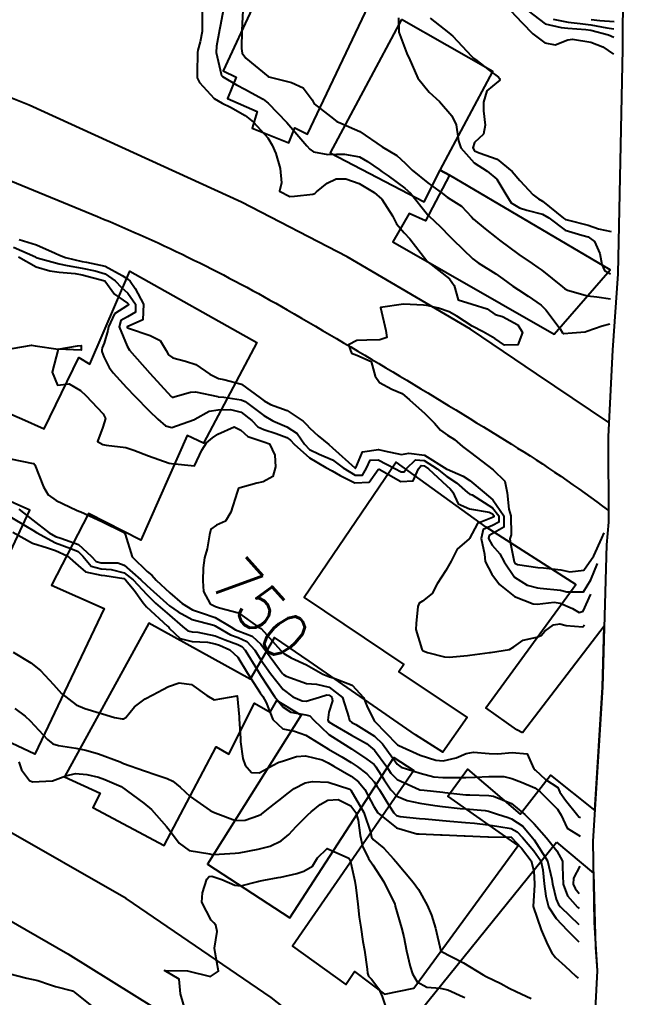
# Model space of a CAD drawing. Header units: metres. Extents: x 318500 to 325275, y 7408834 to 7428799.
# Drawn here: x 320371.1 to 320425.2, y 7413043.8 to 7413129 of the extents above; entities that cross this region are included whole.
import ezdxf
from ezdxf.enums import TextEntityAlignment as Align

# ---------------------------------------------------------------- set-up
doc = ezdxf.new("R2010")
doc.units = ezdxf.units.M
doc.header["$MEASUREMENT"] = 0
for name, color, linetype in [('Area', 45, 'Continuous'), ('Cotas', 45, 'Continuous'), ('Curvas de Nivel 1m', 11, 'Continuous'), ('Curvas de Nivel 5m', 15, 'Continuous'), ('Edificações', 30, 'Continuous'), ('Vias Primárias', 230, 'Continuous')]:
    doc.layers.add(name, color=color, linetype=linetype)
doc.styles.add('Style-STANDARD', font='STANDARD.shx')

msp = doc.modelspace()

# ---------------------------------------------------------------- linework, layer by layer
at = {"layer": 'Area'}
msp.add_lwpolyline([(320423.659, 7413137.318), (320423.6, 7413126.446), (320423.187, 7413106.847), (320422.713, 7413100.19), (320422.34, 7413092.679), (320422.371, 7413085.212), (320422.195, 7413083.228), (320421.857, 7413070.829), (320421.012, 7413057.434), (320421.118, 7413050.36), (320421.376, 7413046.131), (320421.072, 7413039.994)], dxfattribs=at)
at = {"layer": 'Curvas de Nivel 1m', "flags": 128}
for points, elevation in [([(320387.005, 7413129.962), (320387.008, 7413128.118), (320386.995, 7413127.951), (320386.814, 7413127.038), (320386.618, 7413126.308), (320386.589, 7413126.123), (320386.576, 7413124.32), (320386.561, 7413124.123), (320386.57, 7413123.925), (320386.764, 7413123.512), (320388.049, 7413122.107), (320388.744, 7413121.702), (320389.473, 7413121.355), (320390.728, 7413120.625), (320391.479, 7413120.059), (320392.699, 7413118.672), (320393.094, 7413118.036), (320393.407, 7413117.309), (320393.787, 7413116.029), (320393.899, 7413114.78), (320393.738, 7413114.029), (320394.633, 7413113.576), (320395.034, 7413113.614), (320396.637, 7413113.775), (320396.796, 7413113.829), (320396.942, 7413113.985), (320397.884, 7413114.739), (320398.657, 7413115.113), (320399.494, 7413115.115), (320400.651, 7413114.695), (320401.981, 7413113.92), (320402.631, 7413113.331), (320403.559, 7413111.896), (320403.915, 7413111.203), (320404.595, 7413110.409), (320405.067, 7413109.875), (320406.562, 7413107.961), (320406.663, 7413107.858), (320408.539, 7413106.401), (320408.934, 7413105.824), (320409.276, 7413104.577), (320410.514, 7413104.207), (320411.815, 7413103.787), (320412.503, 7413103.285), (320413.142, 7413103.129), (320414.49, 7413102.395), (320414.871, 7413101.744), (320414.469, 7413100.648), (320413.322, 7413100.621), (320412.474, 7413101.212), (320411.47, 7413101.79), (320410.487, 7413102.287), (320409.173, 7413103.146), (320408.505, 7413103.525), (320407.566, 7413103.844), (320406.697, 7413104.043), (320406.512, 7413104.077), (320406.257, 7413104.118), (320404.513, 7413104.21), (320402.51, 7413103.91), (320402.982, 7413101.902), (320403.081, 7413101.291), (320402.468, 7413101.079), (320401.342, 7413101.051), (320400.467, 7413101.04), (320399.746, 7413100.662), (320400.007, 7413099.944), (320400.448, 7413099.77), (320401.717, 7413099.195), (320402.069, 7413097.915), (320402.422, 7413097.37), (320403.511, 7413096.797), (320404.408, 7413096.415), (320405.04, 7413095.874), (320406.382, 7413094.684), (320407.225, 7413093.847), (320407.735, 7413093.21), (320408.36, 7413092.796), (320408.959, 7413092.421), (320409.674, 7413091.81), (320410.342, 7413091.276), (320412.32, 7413089.78), (320413.336, 7413088.79), (320413.547, 7413087.761), (320413.705, 7413086.333), (320413.853, 7413085.756), (320413.882, 7413084.119), (320413.775, 7413083.757), (320413.831, 7413083.351), (320414.156, 7413081.751), (320414.218, 7413081.628), (320414.434, 7413081.53), (320416.213, 7413081.272), (320416.697, 7413081.231), (320418.21, 7413081.058), (320419.004, 7413080.893), (320420.211, 7413081.037), (320421.1, 7413082.283), (320421.785, 7413083.808), (320421.98, 7413084.28)], 746), ([(320390.55, 7413129.778), (320390.462, 7413128.076), (320390.416, 7413126.465), (320390.468, 7413126.075), (320390.793, 7413125.619), (320392.737, 7413124.041), (320392.756, 7413124.026), (320392.806, 7413124.003), (320394.765, 7413123.496), (320395.8, 7413123.044), (320396.559, 7413121.993), (320396.745, 7413121.647), (320398.155, 7413120.542), (320398.722, 7413120.116), (320399.08, 7413119.956), (320400.709, 7413119.231), (320402.665, 7413117.91), (320403.952, 7413117.16), (320404.676, 7413116.492), (320405.277, 7413115.874), (320406.653, 7413114.756), (320407.912, 7413113.841), (320408.326, 7413113.525), (320408.635, 7413113.328), (320409.562, 7413112.748), (320410.438, 7413111.803), (320410.617, 7413111.601), (320411.627, 7413110.767), (320412.593, 7413109.991), (320412.871, 7413109.776), (320414.572, 7413108.534), (320415.711, 7413107.733), (320416.227, 7413107.396), (320416.555, 7413107.17), (320418.352, 7413105.702), (320418.538, 7413105.564), (320418.806, 7413105.426), (320420.529, 7413104.922), (320421.357, 7413104.828), (320422.53, 7413104.66)], 744), ([(320413.84, 7413129.765), (320414.844, 7413128.705), (320415.772, 7413127.736), (320416.819, 7413126.966), (320417.734, 7413126.793), (320418.823, 7413127.227), (320419.228, 7413127.29), (320420.82, 7413127.019), (320421.864, 7413126.605), (320422.81, 7413125.98)], 741), ([(320404.085, 7413129.134), (320404.13, 7413127.89), (320404.802, 7413126.019), (320404.883, 7413125.879), (320404.992, 7413125.685), (320405.757, 7413123.87), (320406.762, 7413122.673), (320407.653, 7413121.846), (320408.732, 7413120.615), (320409.108, 7413119.824), (320409.311, 7413118.426), (320409.514, 7413117.818), (320410.681, 7413116.522), (320411.803, 7413115.789), (320412.66, 7413115.082), (320413.431, 7413113.768), (320413.886, 7413113.015), (320414.628, 7413112.581), (320415.272, 7413112.386), (320416.623, 7413112.034), (320417.165, 7413111.715), (320418.604, 7413110.642), (320420.059, 7413110.217), (320420.596, 7413110.074), (320421.145, 7413109.662), (320421.622, 7413108.607), (320421.786, 7413107.652), (320422.03, 7413107.123), (320422.55, 7413106.84)], 743), ([(320406.849, 7413129.118), (320408.48, 7413127.835), (320408.826, 7413127.556), (320410.43, 7413125.806), (320410.631, 7413125.635), (320410.797, 7413125.507), (320412.012, 7413124.563), (320412.782, 7413123.963), (320412.87, 7413123.867), (320412.905, 7413123.778), (320412.889, 7413123.668), (320412.777, 7413123.587), (320411.783, 7413122.772), (320411.479, 7413121.793), (320411.49, 7413121.041), (320411.644, 7413119.791), (320411.499, 7413119.005), (320410.705, 7413118.289), (320410.551, 7413117.802), (320410.696, 7413117.562), (320411.099, 7413117.391), (320412.686, 7413116.822), (320413.969, 7413115.761), (320414.658, 7413114.977), (320415.806, 7413113.733), (320416.29, 7413113.379), (320416.634, 7413113.16), (320418.458, 7413111.702), (320418.618, 7413111.586), (320418.781, 7413111.534), (320420.611, 7413111.085), (320421.49, 7413110.774), (320422.6, 7413110.52)], 742), ([(320417.548, 7413129.015), (320418.846, 7413128.762), (320419.896, 7413128.632), (320420.843, 7413128.516), (320422.23, 7413128.259), (320422.84, 7413128.19)], 739), ([(320420.85, 7413129.007), (320421.601, 7413128.906), (320422.85, 7413128.81)], 738), ([(320371.073, 7413109.842), (320372.576, 7413109.375), (320374.213, 7413108.638), (320374.563, 7413108.459), (320375.103, 7413108.275), (320376.555, 7413107.924), (320376.94, 7413107.868), (320378.549, 7413107.496), (320380.046, 7413106.698), (320380.533, 7413106.383), (320380.723, 7413106.198), (320381.156, 7413105.561), (320381.876, 7413104.186), (320381.829, 7413102.847), (320380.48, 7413102.225), (320380.463, 7413102.218), (320380.46, 7413102.2), (320380.479, 7413102.161), (320380.581, 7413102.096), (320382.47, 7413101.482), (320383.329, 7413101.033), (320383.853, 7413100.159), (320384.077, 7413099.786), (320384.444, 7413099.513), (320385.552, 7413099.245), (320386.438, 7413098.939), (320387.667, 7413098.108), (320388.424, 7413097.73), (320388.877, 7413097.639), (320390.417, 7413097.225), (320392.053, 7413096.045), (320392.396, 7413095.773), (320392.954, 7413095.472), (320394.384, 7413094.926), (320395.797, 7413093.999), (320396.084, 7413093.711), (320396.364, 7413093.41), (320397.099, 7413092.721), (320398.027, 7413091.965), (320398.346, 7413091.698), (320400.273, 7413089.94), (320400.32, 7413089.91), (320400.35, 7413089.909), (320400.366, 7413089.939), (320400.944, 7413091.327), (320402.345, 7413091.553), (320402.836, 7413091.41), (320404.338, 7413091.106), (320404.983, 7413091.231), (320406.338, 7413091.035), (320408.295, 7413089.83), (320408.32, 7413089.815), (320409.73, 7413089.227), (320410.31, 7413088.83), (320411.558, 7413087.787), (320412.29, 7413087.147), (320413.255, 7413085.765), (320413.251, 7413084.769), (320412.246, 7413084.19), (320411.968, 7413084.059), (320411.909, 7413083.783), (320412.234, 7413083.215), (320412.911, 7413082.454), (320413.285, 7413081.764), (320414.2, 7413080.407), (320415.28, 7413079.734), (320416.187, 7413079.499), (320416.429, 7413079.475), (320418.184, 7413079.283), (320418.736, 7413079.138), (320420.182, 7413079.152), (320420.826, 7413080.186), (320421.41, 7413081.6)], 747), ([(320370.572, 7413109.16), (320372.477, 7413108.311), (320372.559, 7413108.269), (320372.621, 7413108.247), (320374.551, 7413107.7), (320375.251, 7413107.572), (320376.546, 7413107.334), (320377.679, 7413107.107), (320378.539, 7413106.853), (320379.436, 7413106.216), (320379.976, 7413105.66), (320380.519, 7413105.15), (320381.205, 7413104.193), (320381.205, 7413103.488), (320380.494, 7413103.105), (320379.916, 7413102.781), (320379.78, 7413102.21), (320380.455, 7413100.54), (320380.683, 7413100.198), (320382.43, 7413098.18), (320384.31, 7413096.151), (320384.399, 7413096.088), (320384.461, 7413096.087), (320384.641, 7413096.146), (320385.986, 7413096.546), (320386.406, 7413096.548), (320388.353, 7413096.148), (320388.401, 7413096.141), (320388.873, 7413096.093), (320390.397, 7413095.875), (320390.737, 7413095.723), (320392.377, 7413094.502), (320393.157, 7413094.032), (320394.365, 7413093.5), (320395.276, 7413092.923), (320395.904, 7413091.997), (320396.343, 7413091.532), (320397.182, 7413091.132), (320398.33, 7413090.634), (320399.279, 7413089.95), (320400.31, 7413089.301), (320400.945, 7413089.296), (320401.3, 7413089.925), (320401.635, 7413090.616), (320402.331, 7413090.633), (320403.772, 7413089.888), (320404.316, 7413089.595), (320404.585, 7413089.608), (320404.774, 7413089.875), (320405.57, 7413090.629), (320406.331, 7413090.573), (320407.453, 7413089.843), (320408.31, 7413089.18), (320409.128, 7413088.643), (320410.105, 7413087.803), (320410.199, 7413087.702), (320410.298, 7413087.661), (320410.508, 7413087.587), (320412.28, 7413086.466), (320412.819, 7413085.772), (320412.817, 7413085.216), (320412.257, 7413084.916), (320411.462, 7413084.577), (320411.29, 7413083.79), (320411.581, 7413082.431), (320411.626, 7413081.786), (320412.204, 7413080.685), (320412.884, 7413079.77), (320414.175, 7413078.739), (320415.802, 7413078.088), (320416.165, 7413078.061), (320417.642, 7413078.231), (320418.167, 7413078.164), (320419.232, 7413077.684), (320419.828, 7413077.346), (320420.158, 7413077.462), (320420.84, 7413078.93)], 748), ([(320371.017, 7413108.333), (320372.547, 7413107.449), (320373.727, 7413107.108), (320374.541, 7413106.992), (320375.946, 7413106.859), (320376.537, 7413106.76), (320378.52, 7413106.241), (320379.376, 7413105.075), (320380.511, 7413104.277), (320380.579, 7413104.199), (320380.579, 7413104.13), (320380.508, 7413104.086), (320379.367, 7413103.347), (320378.835, 7413102.225), (320378.788, 7413101.913), (320378.459, 7413100.813), (320378.292, 7413100.393), (320378.263, 7413100.233), (320378.277, 7413100.061), (320378.444, 7413099.623), (320378.906, 7413098.694), (320379.246, 7413098.218), (320380.411, 7413096.954), (320381.129, 7413096.193), (320382.381, 7413094.904), (320383.147, 7413094.168), (320383.813, 7413093.607), (320384.363, 7413093.47), (320386.252, 7413094.122), (320386.334, 7413094.157), (320386.371, 7413094.181), (320387.61, 7413094.879), (320388.383, 7413094.995), (320389.457, 7413095.01), (320390.381, 7413094.793), (320391.331, 7413094.056), (320391.834, 7413093.518), (320392.362, 7413093.283), (320393.452, 7413092.936), (320394.356, 7413092.574), (320394.694, 7413092.356), (320395.001, 7413092.01), (320396.332, 7413090.823), (320397.76, 7413089.968), (320398.316, 7413089.673), (320398.997, 7413089.266), (320400.301, 7413088.647), (320401.543, 7413088.68), (320402.318, 7413089.801), (320402.402, 7413089.826), (320404.303, 7413088.751), (320405.369, 7413088.804), (320405.838, 7413089.865), (320406.053, 7413090.134), (320406.324, 7413090.114), (320406.702, 7413089.854), (320408.298, 7413088.363), (320408.595, 7413088.126), (320408.83, 7413087.822), (320409.268, 7413086.798), (320410.279, 7413086.381), (320411.968, 7413086.089), (320412.272, 7413085.923), (320412.384, 7413085.778), (320412.384, 7413085.663), (320412.267, 7413085.605), (320410.957, 7413085.096), (320410.272, 7413083.8), (320410.265, 7413083.775), (320410.239, 7413083.748), (320409.197, 7413082.844), (320408.676, 7413081.823), (320408.202, 7413080.999), (320407.462, 7413079.841), (320407.022, 7413079.003), (320406.167, 7413078.317), (320405.884, 7413078.143), (320405.784, 7413077.864), (320405.625, 7413076.378), (320405.594, 7413075.865), (320406.113, 7413074.153), (320406.246, 7413073.993), (320406.609, 7413073.853), (320408.105, 7413073.466), (320408.485, 7413073.443), (320410.107, 7413073.598), (320410.29, 7413073.615), (320411.61, 7413073.785), (320412.048, 7413073.843), (320412.111, 7413073.85), (320413.744, 7413074.127), (320414.119, 7413074.35), (320414.937, 7413074.928), (320416.132, 7413075.195), (320416.508, 7413075.342), (320416.833, 7413075.713), (320417.584, 7413076.267), (320418.146, 7413076.346), (320418.674, 7413076.22), (320420.144, 7413076.102), (320420.27, 7413076.26)], 749), ([(320370.326, 7413090.729), (320372.298, 7413090.333), (320372.32, 7413090.327), (320372.356, 7413090.309), (320372.434, 7413090.192), (320373.171, 7413088.297), (320373.582, 7413087.59), (320374.278, 7413087.085), (320376.043, 7413086.262), (320376.269, 7413086.164), (320376.427, 7413086.099), (320378.256, 7413085.267), (320380.088, 7413084.357), (320380.241, 7413084.267), (320380.28, 7413084.2), (320380.286, 7413084.153), (320380.913, 7413082.193), (320382.197, 7413080.91), (320382.608, 7413080.588), (320382.991, 7413080.168), (320384.173, 7413079.048), (320385.246, 7413078.134), (320386.152, 7413077.564), (320386.952, 7413077.308), (320388.142, 7413076.904), (320389.489, 7413076.08), (320389.886, 7413075.832), (320390.127, 7413075.751), (320391.36, 7413075.289), (320392.115, 7413074.582), (320392.501, 7413074.036), (320393.728, 7413072.38), (320393.994, 7413072.021), (320394.079, 7413071.93), (320394.304, 7413071.789), (320396.067, 7413071.153), (320396.957, 7413071.086), (320398.063, 7413070.828), (320399.226, 7413069.948), (320399.775, 7413068.2), (320399.834, 7413067.942), (320400.028, 7413067.773), (320400.376, 7413067.584), (320402.01, 7413066.582), (320402.701, 7413065.899), (320403.974, 7413064.145), (320404.312, 7413063.877), (320405.965, 7413063.338), (320407.158, 7413063.038), (320407.961, 7413062.967), (320409.129, 7413062.98), (320409.962, 7413062.966), (320410.769, 7413062.985), (320411.963, 7413063.067), (320413.257, 7413063.055), (320413.961, 7413062.893), (320414.788, 7413062.564), (320415.955, 7413062.057), (320416.429, 7413061.715), (320417.928, 7413060.218), (320418.246, 7413059.695), (320418.775, 7413058.554), (320419.9, 7413057.86)], 751), ([(320371.035, 7413086.329), (320372.256, 7413085.391), (320373.692, 7413084.288), (320374.235, 7413083.956), (320374.701, 7413083.808), (320376.225, 7413083.263), (320377.34, 7413082.243), (320377.764, 7413081.795), (320378.204, 7413081.673), (320379.659, 7413081.663), (320380.203, 7413081.464), (320381.667, 7413080.185), (320382.183, 7413079.683), (320383.883, 7413078.154), (320384.157, 7413077.927), (320384.897, 7413077.391), (320386.139, 7413076.73), (320388.008, 7413076.225), (320388.131, 7413076.186), (320388.279, 7413076.098), (320389.451, 7413075.408), (320390.121, 7413075.159), (320390.881, 7413074.822), (320391.569, 7413074.048), (320392.098, 7413073.23), (320392.951, 7413072.031), (320394.059, 7413070.646), (320394.878, 7413070.008), (320395.699, 7413069.648), (320396.046, 7413069.621), (320397.225, 7413069.972), (320397.852, 7413070.164), (320398.053, 7413070.13), (320398.277, 7413069.958), (320398.35, 7413069.654), (320398.037, 7413068.658), (320397.924, 7413067.962), (320398.028, 7413067.804), (320398.408, 7413067.572), (320400.011, 7413066.66), (320401.31, 7413065.92), (320401.991, 7413065.336), (320403.069, 7413063.894), (320403.428, 7413063.351), (320403.959, 7413062.809), (320405.889, 7413061.922), (320405.95, 7413061.901), (320405.985, 7413061.894), (320406.331, 7413061.854), (320407.948, 7413061.68), (320408.111, 7413061.664), (320409.945, 7413061.467), (320410.288, 7413061.453), (320411.944, 7413061.409), (320412.363, 7413061.355), (320413.934, 7413060.694), (320415.085, 7413059.733), (320415.514, 7413059.324), (320415.912, 7413058.934), (320416.982, 7413057.709), (320417.883, 7413056.58), (320418.351, 7413055.693), (320418.379, 7413055.175), (320418.414, 7413053.691), (320418.811, 7413052.667), (320419.685, 7413051.672), (320419.82, 7413051.55)], 752), ([(320370.26, 7413085.692), (320371.758, 7413084.807), (320372.243, 7413084.521), (320372.571, 7413084.305), (320374.227, 7413083.399), (320375.558, 7413082.928), (320376.216, 7413082.669), (320376.617, 7413082.254), (320377.338, 7413081.379), (320378.199, 7413081.134), (320379.081, 7413081.099), (320380.196, 7413080.795), (320380.976, 7413080.192), (320382.171, 7413078.919), (320382.925, 7413078.169), (320384.144, 7413077.095), (320385.275, 7413076.133), (320385.76, 7413075.759), (320386.125, 7413075.662), (320386.614, 7413075.626), (320388.122, 7413075.302), (320388.992, 7413074.96), (320390.115, 7413074.551), (320390.443, 7413074.394), (320390.744, 7413074.06), (320391.816, 7413072.312), (320391.981, 7413072.041), (320392.078, 7413071.882), (320393.302, 7413070.027), (320394.041, 7413069.096), (320394.701, 7413068.674), (320396.034, 7413068.431), (320396.383, 7413068.334), (320396.69, 7413067.98), (320398.011, 7413066.72), (320399.205, 7413065.948), (320399.993, 7413065.467), (320401.325, 7413064.574), (320401.973, 7413064.09), (320402.122, 7413063.908), (320402.841, 7413062.779), (320403.433, 7413061.888), (320403.942, 7413061.344), (320404.853, 7413060.954), (320405.933, 7413060.723), (320407.249, 7413060.521), (320407.929, 7413060.447), (320409.451, 7413060.283), (320409.926, 7413060.233), (320411.622, 7413060.085), (320411.924, 7413060.031), (320412.701, 7413059.768), (320413.637, 7413059.476), (320413.916, 7413059.382), (320414.907, 7413058.732), (320415.757, 7413057.722), (320415.897, 7413057.533), (320417.072, 7413055.708), (320417.434, 7413054.116), (320417.483, 7413053.704), (320417.827, 7413052.372), (320418.021, 7413051.896), (320418.179, 7413051.695), (320419.8, 7413050.17)], 753), ([(320370.506, 7413084.336), (320372.226, 7413083.37), (320373.536, 7413082.974), (320374.217, 7413082.735), (320375.254, 7413082.27), (320376.202, 7413081.43), (320376.839, 7413080.893), (320378.194, 7413080.581), (320378.526, 7413080.558), (320380.191, 7413080.29), (320380.334, 7413080.199), (320381.089, 7413079.278), (320381.854, 7413078.183), (320382.155, 7413077.837), (320383.98, 7413076.152), (320384.061, 7413076.083), (320384.128, 7413075.991), (320385.068, 7413075.084), (320386.117, 7413074.815), (320387.474, 7413074.748), (320388.115, 7413074.621), (320388.502, 7413074.483), (320389.395, 7413074.081), (320390.101, 7413073.449), (320390.95, 7413072.057), (320392.055, 7413070.357), (320392.266, 7413070.038), (320392.564, 7413069.516), (320393.16, 7413068.029), (320394.018, 7413067.214), (320395.027, 7413066.993), (320396.01, 7413066.671), (320397.146, 7413065.973), (320397.992, 7413065.443), (320399.161, 7413064.769), (320399.975, 7413064.279), (320400.504, 7413063.932), (320401.325, 7413063.281), (320401.957, 7413062.589), (320402.235, 7413062.188), (320402.42, 7413061.903), (320403.252, 7413060.568), (320403.679, 7413059.884), (320403.917, 7413059.662), (320404.223, 7413059.57), (320405.913, 7413059.405), (320406.406, 7413059.359), (320407.911, 7413059.223), (320408.562, 7413059.168), (320409.909, 7413059.061), (320410.697, 7413059.003), (320411.906, 7413058.851), (320412.831, 7413058.693), (320413.908, 7413058.514), (320414.413, 7413058.251), (320414.893, 7413057.735), (320415.883, 7413056.594), (320416.468, 7413055.714), (320416.651, 7413054.919), (320416.756, 7413053.711), (320416.915, 7413052.624), (320417.153, 7413051.707), (320417.805, 7413050.695), (320418.767, 7413049.685), (320419.78, 7413048.67)], 754), ([(320370.682, 7413068.976), (320371.583, 7413068.317), (320372.024, 7413067.916), (320373.53, 7413066.287), (320373.994, 7413065.898), (320374.498, 7413065.77), (320375.989, 7413065.538), (320376.878, 7413065.356), (320377.982, 7413065.043), (320379.847, 7413064.327), (320379.971, 7413064.276), (320380.155, 7413064.198), (320381.964, 7413063.536), (320383.006, 7413063.21), (320383.957, 7413062.875), (320384.455, 7413062.642), (320385.074, 7413062.133), (320385.938, 7413061.319), (320387.681, 7413060.102), (320387.918, 7413059.982), (320388.126, 7413059.888), (320389.907, 7413059.225), (320390.726, 7413059.239), (320391.914, 7413059.656), (320392.168, 7413059.785), (320392.494, 7413060.034), (320393.283, 7413060.673), (320393.937, 7413061.171), (320394.41, 7413061.546), (320394.998, 7413062.004), (320395.955, 7413062.502), (320396.595, 7413062.619), (320397.956, 7413062.566), (320399.865, 7413061.941), (320399.949, 7413061.858), (320401.057, 7413059.923), (320401.681, 7413058.126), (320401.718, 7413057.913), (320401.748, 7413057.771), (320401.887, 7413057.581), (320402.801, 7413056.818), (320403.667, 7413055.883), (320403.866, 7413055.642), (320405.351, 7413053.865), (320405.83, 7413053.209), (320406.592, 7413051.848), (320406.952, 7413050.993), (320407.317, 7413049.837), (320407.76, 7413047.83), (320409.745, 7413046.826), (320411.449, 7413045.783), (320411.729, 7413045.634), (320412.983, 7413045.021), (320413.719, 7413044.634), (320414.318, 7413044.34), (320415.642, 7413043.721)], 756), ([(320371.023, 7413064.324), (320371.277, 7413063.634), (320371.954, 7413062.713), (320372.238, 7413062.59), (320373.954, 7413062.672), (320375.116, 7413063.11), (320375.961, 7413063.31), (320376.959, 7413063.244), (320377.958, 7413063.003), (320378.528, 7413062.794), (320379.95, 7413062.2), (320381.929, 7413060.747), (320382.577, 7413060.17), (320383.898, 7413058.694), (320384.32, 7413058.144), (320384.991, 7413057.243), (320385.875, 7413056.625), (320387.665, 7413056.31), (320387.872, 7413056.268), (320388.023, 7413056.249), (320389.873, 7413056.368), (320390.225, 7413056.417), (320391.877, 7413056.733), (320392.915, 7413056.994), (320393.884, 7413057.452), (320394.541, 7413058.01), (320395.193, 7413058.708), (320395.912, 7413059.433), (320396.195, 7413059.707), (320396.475, 7413059.982), (320397.27, 7413060.63), (320397.936, 7413061.004), (320398.828, 7413061.06), (320399.929, 7413060.507), (320400.363, 7413059.933), (320400.584, 7413059.255), (320400.755, 7413057.927), (320400.94, 7413056.983), (320401.478, 7413055.916), (320401.862, 7413055.377), (320402.818, 7413053.895), (320403.765, 7413051.927), (320403.777, 7413051.88), (320403.785, 7413051.855), (320403.809, 7413051.768), (320404.359, 7413049.874), (320404.549, 7413049.101), (320404.798, 7413047.87), (320405.097, 7413046.509), (320405.31, 7413045.864), (320405.723, 7413045.173), (320406.566, 7413044.695), (320407.718, 7413044.621), (320408.38, 7413044.483), (320409.711, 7413043.878), (320409.86, 7413043.798)], 757), ([(320385.68, 7413042.12), (320385.108, 7413044.129), (320385.009, 7413045.417), (320383.73, 7413046.15), (320385.73, 7413046.12), (320387.725, 7413045.627), (320388.407, 7413046.09), (320388.128, 7413047.72), (320388.066, 7413048.095), (320388.314, 7413049.56), (320388.176, 7413050.094), (320388.005, 7413050.31), (320387.794, 7413050.539), (320386.963, 7413052.108), (320387.013, 7413052.917), (320387.392, 7413054.104), (320387.596, 7413054.35), (320387.844, 7413054.37), (320388.696, 7413054.087), (320389.833, 7413053.582), (320390.361, 7413053.533), (320391.838, 7413053.908), (320391.943, 7413053.934), (320392.368, 7413054.035), (320393.608, 7413054.258), (320393.844, 7413054.297), (320395.227, 7413054.622), (320395.852, 7413054.809), (320396.601, 7413055.236), (320397.027, 7413055.973), (320397.878, 7413056.774), (320399.769, 7413055.941), (320399.867, 7413055.759), (320400.289, 7413053.933), (320400.38, 7413053.383), (320400.541, 7413051.929), (320400.673, 7413050.801), (320400.808, 7413049.925), (320400.997, 7413048.696), (320401.115, 7413047.92), (320401.375, 7413046.276), (320401.402, 7413045.915), (320401.47, 7413045.657), (320401.725, 7413045.405), (320402.368, 7413044.552), (320402.666, 7413043.896), (320403.156, 7413042.42)], 758), ([(320419.86, 7413055.25), (320419.336, 7413054.189), (320419.3, 7413053.678), (320419.454, 7413053.293), (320419.83, 7413052.87)], 751), ([(320370.157, 7413045.894), (320371.722, 7413045.498), (320372.699, 7413045.274), (320373.717, 7413044.953), (320374.218, 7413044.778), (320375.711, 7413044.382), (320375.807, 7413044.345), (320375.924, 7413044.248), (320377.689, 7413042.822)], 758)]:
    msp.add_lwpolyline(points, dxfattribs=dict(at, elevation=elevation))
at = {"layer": 'Curvas de Nivel 5m', "flags": 128}
for points, elevation in [([(320388.848, 7413129.926), (320388.56, 7413128.376), (320388.513, 7413128.103), (320388.233, 7413126.681), (320388.227, 7413126.106), (320388.651, 7413124.222), (320388.693, 7413124.101), (320388.769, 7413124.018), (320389.995, 7413123.314), (320390.758, 7413122.886), (320391.289, 7413122.596), (320392.312, 7413122.047), (320392.745, 7413121.717), (320394.359, 7413120.024), (320394.714, 7413119.616), (320396.107, 7413117.999), (320396.381, 7413117.689), (320396.685, 7413117.472), (320397.95, 7413117.238), (320398.683, 7413117.259), (320399.379, 7413117.257), (320400.681, 7413117.018), (320401.381, 7413116.634), (320402.401, 7413115.914), (320402.667, 7413115.737), (320403.179, 7413115.385), (320404.647, 7413114.314), (320405.124, 7413113.875), (320406.612, 7413111.997), (320406.679, 7413111.927), (320406.762, 7413111.858), (320407.723, 7413110.959), (320408.593, 7413110.055), (320408.809, 7413109.827), (320410.565, 7413108.143), (320411.033, 7413107.795), (320412.551, 7413106.851), (320413.173, 7413106.397), (320414.051, 7413105.757), (320414.535, 7413105.433), (320415.374, 7413104.89), (320416.516, 7413104.118), (320416.924, 7413103.716), (320418.148, 7413102.041), (320418.375, 7413101.701), (320418.427, 7413101.648), (320418.479, 7413101.631), (320419.192, 7413101.689), (320420.352, 7413101.802), (320420.482, 7413101.836), (320421.821, 7413102.319), (320422.49, 7413102.49)], 745), ([(320415.368, 7413129.742), (320416.844, 7413128.63), (320418.257, 7413128.288), (320418.838, 7413128.24), (320420.405, 7413128.108), (320420.836, 7413128.052), (320422.382, 7413127.647), (320422.83, 7413127.45)], 740), ([(320370.45, 7413100.34), (320372.139, 7413100.63), (320372.454, 7413100.583), (320374.45, 7413100.28), (320376.137, 7413100.581), (320376.455, 7413100.602), (320376.46, 7413100.26), (320376.449, 7413100.183), (320374.45, 7413100.28), (320373.928, 7413098.288), (320374.413, 7413097.14), (320375.415, 7413097.27), (320376.406, 7413096.68), (320376.866, 7413096.253), (320378.376, 7413094.654), (320378.572, 7413094.227), (320378.362, 7413093.478), (320377.895, 7413092.237), (320378.346, 7413091.985), (320378.648, 7413091.923), (320380.343, 7413091.704), (320381.047, 7413091.485), (320382.332, 7413090.975), (320384.121, 7413090.355), (320384.323, 7413090.318), (320386.32, 7413090.12), (320386.974, 7413091.48), (320387.388, 7413092.11), (320387.899, 7413092.56), (320388.358, 7413092.865), (320389.788, 7413093.502), (320390.361, 7413093.214), (320390.975, 7413092.679), (320392.352, 7413092.22), (320392.845, 7413092.035), (320393.326, 7413091.039), (320393.373, 7413090.029), (320393.14, 7413089.199), (320392.3, 7413088.729), (320391.753, 7413088.594), (320390.292, 7413088.207), (320390.198, 7413088.165), (320390.134, 7413088.072), (320390.049, 7413087.835), (320389.494, 7413086.082), (320389.04, 7413085.306), (320388.253, 7413084.943), (320387.762, 7413084.59), (320387.642, 7413084.106), (320387.43, 7413082.899), (320387.211, 7413082.11), (320387.076, 7413081.237), (320387.043, 7413080.111), (320387.124, 7413079.162), (320387.699, 7413078.105), (320388.156, 7413077.861), (320388.513, 7413077.736), (320390.149, 7413077.32), (320391.934, 7413076.043), (320392.068, 7413075.979), (320392.129, 7413075.941), (320393.856, 7413074.023), (320394.106, 7413073.774), (320394.731, 7413073.38), (320396.092, 7413072.779), (320397.489, 7413071.969), (320398.077, 7413071.731), (320398.39, 7413071.643), (320400.066, 7413071.014), (320401.027, 7413069.925), (320401.34, 7413069.218), (320401.97, 7413067.911), (320402.029, 7413067.842), (320403.943, 7413065.881), (320403.999, 7413065.827), (320404.125, 7413065.751), (320405.986, 7413064.926), (320407.332, 7413064.488), (320407.979, 7413064.434), (320409.112, 7413064.684), (320409.989, 7413065.062), (320410.608, 7413065.177), (320411.989, 7413065.063), (320412.734, 7413065.024), (320413.991, 7413065.141), (320415.293, 7413065.034), (320415.87, 7413063.722), (320415.925, 7413063.667), (320415.979, 7413063.625), (320416.893, 7413062.784), (320417.956, 7413062.106), (320418.137, 7413061.697), (320418.626, 7413061.003), (320419.696, 7413059.673), (320419.798, 7413059.551), (320419.92, 7413059.48)], 750), ([(320370.552, 7413073.884), (320372.09, 7413072.971), (320372.909, 7413072.298), (320374.062, 7413071.057), (320374.753, 7413070.273), (320376.04, 7413069.293), (320376.777, 7413068.989), (320378.034, 7413068.59), (320378.316, 7413068.509), (320379.356, 7413068.21), (320380.028, 7413068.075), (320380.15, 7413068.077), (320380.343, 7413068.197), (320381.1, 7413069.129), (320382.046, 7413069.815), (320382.698, 7413070.17), (320383.572, 7413070.643), (320384.061, 7413070.891), (320384.982, 7413071.221), (320386.064, 7413071.069), (320387.396, 7413070.107), (320388.046, 7413069.736), (320390.05, 7413070.07), (320390.215, 7413068.25), (320390.23, 7413068.067), (320390.32, 7413066.38), (320390.34, 7413066.065), (320390.55, 7413064.633), (320390.75, 7413064.058), (320391.305, 7413063.392), (320391.963, 7413063.385), (320392.404, 7413063.597), (320393.109, 7413064.029), (320393.684, 7413064.314), (320393.976, 7413064.405), (320395.196, 7413064.787), (320395.983, 7413064.87), (320397.445, 7413064.501), (320397.974, 7413064.239), (320398.466, 7413063.955), (320399.961, 7413063.072), (320400.608, 7413062.582), (320401.149, 7413061.922), (320401.928, 7413060.433), (320402.279, 7413059.905), (320403.9, 7413058.579), (320405.679, 7413058.077), (320405.893, 7413058.065), (320407.745, 7413057.98), (320407.892, 7413057.97), (320409.805, 7413057.887), (320409.891, 7413057.884), (320411.857, 7413057.814), (320411.89, 7413057.811), (320411.918, 7413057.807), (320413.9, 7413057.777), (320413.92, 7413057.769), (320413.938, 7413057.749), (320414.797, 7413056.826), (320415.643, 7413055.723), (320415.857, 7413054.825), (320415.931, 7413053.719), (320415.931, 7413053.627), (320415.82, 7413051.72), (320416.496, 7413049.713), (320417.056, 7413048.422), (320417.438, 7413047.703), (320417.756, 7413047.305), (320418.598, 7413046.537), (320419.524, 7413045.673), (320419.74, 7413045.5)], 755)]:
    msp.add_lwpolyline(points, dxfattribs=dict(at, elevation=elevation))
at = {"layer": 'Edificações'}
for points in [[(320394.223, 7413136.171), (320388.814, 7413124.534), (320389.957, 7413123.98), (320389.195, 7413122.111), (320391.794, 7413120.969), (320391.344, 7413119.516), (320394.539, 7413118.256), (320395.059, 7413119.571), (320396.167, 7413119.017), (320401.465, 7413130.184)], [(320404.335, 7413129.006), (320398.141, 7413117.392), (320406.326, 7413113.119), (320407.707, 7413115.88), (320408.525, 7413115.438), (320406.43, 7413111.458), (320405.009, 7413112.081), (320403.588, 7413109.624), (320417.646, 7413101.592), (320422.528, 7413107.18), (320408.525, 7413115.438), (320407.707, 7413115.88), (320412.312, 7413124.478), (320404.335, 7413129.006)], [(320368.704, 7413095.302), (320371.284, 7413094.223), (320373.248, 7413093.35), (320376.26, 7413099.553), (320377.226, 7413098.974), (320380.704, 7413107.078), (320391.752, 7413100.865), (320387.105, 7413092.104), (320385.685, 7413092.749), (320381.645, 7413083.645), (320377.094, 7413085.966), (320373.891, 7413079.733), (320378.48, 7413077.679), (320372.429, 7413065.015), (320363.888, 7413069.023), (320372.009, 7413086.251), (320362.162, 7413090.632)], [(320414.878, 7413066.855), (320414.377, 7413067.128), (320411.69, 7413069.038), (320419.527, 7413079.783), (320411.72, 7413084.788), (320403.872, 7413090.428), (320395.883, 7413078.644), (320404.551, 7413072.815), (320404.104, 7413072.16), (320410.071, 7413068.188), (320407.944, 7413065.172), (320405.555, 7413066.693), (320396.298, 7413073.104), (320393.302, 7413075.16), (320391.176, 7413071.536), (320382.351, 7413076.398), (320375.022, 7413063.026), (320378.107, 7413061.609), (320377.493, 7413060.355), (320383.693, 7413057.054), (320388.23, 7413065.632), (320389.332, 7413064.992), (320391.558, 7413069.455), (320392.912, 7413068.664), (320393.5, 7413069.685), (320395.621, 7413068.409), (320387.455, 7413055.434), (320394.624, 7413050.755), (320403.669, 7413064.719), (320405.421, 7413063.58), (320394.86, 7413048.274), (320399.491, 7413044.947), (320400.263, 7413046.084), (320402.863, 7413044.095), (320405.422, 7413044.623), (320414.508, 7413057.061), (320408.397, 7413061.331), (320410.095, 7413063.685), (320414.677, 7413059.78), (320417.311, 7413063.18), (320421.18, 7413060.104), (320421.857, 7413070.829), (320422.002, 7413076.155), (320414.878, 7413066.855)], [(320417.831, 7413057.34), (320421.054, 7413054.63), (320421.252, 7413048.173), (320421.376, 7413046.131), (320421.072, 7413039.994), (320421.191, 7413035.199), (320421.074, 7413028.613), (320409.597, 7413039.66), (320407.083, 7413037.006), (320403.598, 7413039.698), (320417.831, 7413057.34)]]:
    msp.add_lwpolyline(points, dxfattribs=at)
at = {"layer": 'Vias Primárias'}
for points in [[(320422.4, 7413093.881), (320416.094, 7413098.118), (320410.343, 7413102.009), (320399.633, 7413108.313), (320390.419, 7413113.077), (320371.936, 7413121.517), (320351.74, 7413129.598), (320325.176, 7413139.858), (320319.175, 7413142.494, -0.191366), (320315.14, 7413146.581, -0.175584), (320314.778, 7413153.402, -0.137918), (320317.162, 7413157.132, -0.197704), (320323.784, 7413159.458), (320349.449, 7413156.926), (320370.679, 7413154.598), (320385.294, 7413153.245, 0.055617), (320393.52, 7413153.4, 0.032379), (320401.643, 7413155.002, -0.015509), (320406.568, 7413156.147, -0.061942), (320417.071, 7413156.923, -0.007863), (320425.236, 7413156.385, -0.473522)], [(320420.793, 7413019.268), (320407.811, 7413032.106), (320393.009, 7413043.795), (320380.378, 7413052.44), (320369.299, 7413058.759), (320353.664, 7413066.268), (320336.168, 7413073.412), (320319.754, 7413079.99), (320305.208, 7413085.788), (320293.243, 7413090.764, -0.146055), (320287.604, 7413095.362, -0.133216), (320284.913, 7413103.176), (320285.119, 7413116.334), (320285.534, 7413131.674, -0.11397), (320286.982, 7413137.255, -0.147248), (320291.018, 7413141.389, -0.087666), (320296.295, 7413143.197, -0.117885), (320302.141, 7413142.732), (320319.691, 7413135.696), (320354.734, 7413121.366), (320377.884, 7413111.83, -0.033344), (320394.4, 7413103.701, -0.007955), (320413.916, 7413092.004, -0.022284), (320422.367, 7413086.217, -2.972476)], [(320283.877, 7413039.081, -0.032788), (320283.775, 7413050.121), (320284.395, 7413071.176, -0.250155), (320289.673, 7413080.401, -0.190552), (320296.606, 7413081.693), (320302.245, 7413079.987), (320320.994, 7413072.273), (320335.644, 7413066.371), (320348.016, 7413061.243), (320358.737, 7413056.575), (320367.274, 7413052.235), (320375.299, 7413047.621), (320382.859, 7413042.906)]]:
    msp.add_lwpolyline(points, format="xyb", dxfattribs=at)

# ---------------------------------------------------------------- texts
at = {"layer": 'Cotas', "style": 'Style-STANDARD'}
msp.add_text('750', height=4, rotation=311.3671, dxfattribs=at).set_placement((320392.105, 7413077.682, 750), align=Align.MIDDLE_CENTER)

doc.saveas('drawing.dxf')
